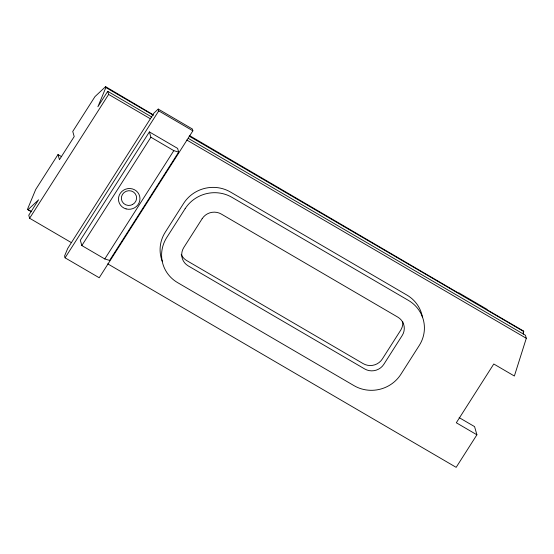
<?xml version="1.0" encoding="UTF-8"?>
<svg xmlns="http://www.w3.org/2000/svg" width="554" height="554" viewBox="0 0 554 554"><rect width="100%" height="100%" fill="white"/><g stroke="black" fill="none" stroke-linecap="round" stroke-linejoin="round"><path stroke-width="0.83" d="M523.329 334.076L523.662 331.105L487.195 309.811L487.056 309.326L458.934 292.9L459.072 293.385L189.634 135.661M523.142 332.739L523.662 331.105M188.422 138.438L525.427 335.246L526.3 338.3L514.368 376.027L493.78 363.999L456.316 422.771L476.904 434.8L456.164 467.341L107.76 263.87M30.962 211.476L27.977 209.731L27.7 208.768L35.685 189.544L57.99 154.559L59.437 159.677L74.201 136.582L72.754 131.443L94.983 96.604L105.592 86.659L105.869 87.525L97.899 106.728L107.725 91.313L151.81 117.06M192.868 130.82L99.214 277.755L65.088 257.832L64.576 255.99L67.733 248.386L154.047 112.995L158.236 109.062L192.356 128.992L192.868 130.82L158.749 110.89L158.236 109.062M71.411 242.645L29.625 218.255L108.639 94.415L107.725 91.313M65.088 257.832L158.749 110.89M149.386 131.914L80.337 240.242L81.84 245.561L104.782 258.96L109.616 260.401L178.644 152.101L177.626 148.403L149.386 131.914L150.889 137.226L173.817 150.653L178.644 152.101M81.84 245.561L150.889 137.226M104.782 258.96L173.817 150.653M27.977 209.731L38.579 199.821L28.766 215.208L29.625 218.255M105.592 86.659L152.904 114.581M57.99 154.559L61.695 156.713M105.869 87.525L153.465 115.322M189.163 136.166L523.8 331.597M108.639 94.415L150.369 118.771M186.795 140.023L526.3 338.3M459.134 417.605L474.577 426.622L476.904 434.8M27.929 209.578L31.654 211.746M162.246 261.211A34.078 32.776 -15.8 0 1 165.244 232.223L183.609 203.415A34.078 32.776 -15.8 0 1 230.429 192.009L406.927 295.081A34.078 32.776 -15.8 0 1 422.39 316.923M181.213 254.348A13.912 13.379 -15.8 0 0 186.726 260.581L363.216 363.653A13.912 13.379 -15.8 0 0 382.329 358.999L400.694 330.191A13.912 13.379 -15.8 0 0 402.696 321.403M185.112 208.726L166.747 237.541A34.078 32.776 -15.8 0 0 177.578 282.609L354.075 385.681A34.078 32.776 -15.8 0 0 400.895 374.282L419.26 345.467A34.078 32.776 -15.8 0 0 408.43 300.4L231.932 197.328A34.078 32.776 -15.8 0 0 185.112 208.726M202.168 218.692L183.81 247.506A13.912 13.379 -15.8 0 0 188.228 265.899L364.726 368.971A13.912 13.379 -15.8 0 0 383.832 364.317L402.197 335.502A13.912 13.379 -15.8 0 0 397.779 317.11L221.281 214.038A13.912 13.379 -15.8 0 0 202.168 218.692M132.572 204.516L130.702 205.229A7.652 7.354 -15.8 0 1 121.52 196.691A7.652 7.354 -15.8 0 1 133.576 192.093A7.652 7.354 -15.8 0 1 132.572 204.516M126.083 208.906A10.782 10.367 -15.8 0 0 139.691 196.351A10.782 10.367 -15.8 0 0 121.887 191.449A10.782 10.367 -15.8 0 0 126.083 208.906"/></g></svg>
